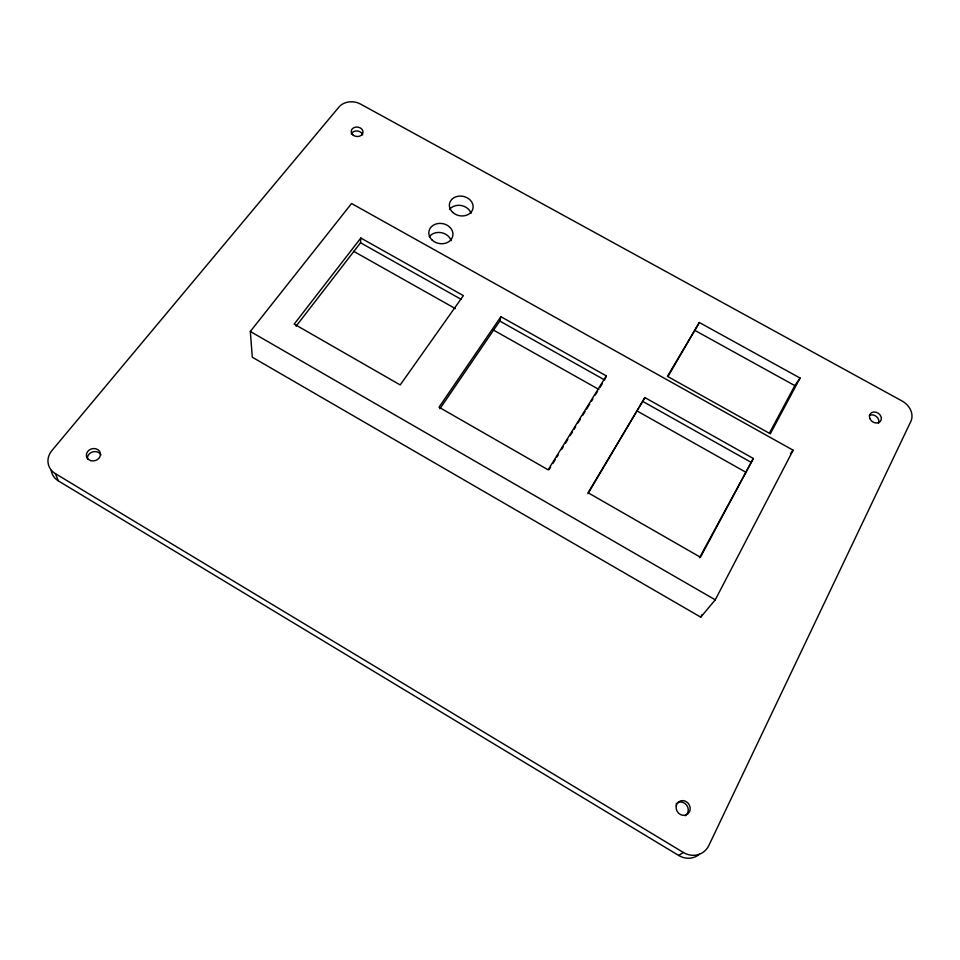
<?xml version="1.0" encoding="UTF-8"?>
<svg xmlns="http://www.w3.org/2000/svg" width="960" height="960" viewBox="0 0 960 960"><rect width="100%" height="100%" fill="white"/><g stroke="black" fill="none" stroke-linecap="round" stroke-linejoin="round"><path stroke-width="1.44" d="M296.1 326.172L360.528 242.772L360.828 238.032L463.38 295.62L400.212 384.936L294.204 324.096L360.828 238.032M499.8 321.048L500.892 316.692L606.324 375.9L604.62 379.968L499.8 321.048L439.932 408.732M587.928 493.74L644.892 397.572L753.336 458.472L700.44 557.244L588.084 492.756L644.892 397.572M668.052 376.392L699.336 322.5L800.076 378.06L770.316 433.8L667.428 376.344L699.336 322.5M715.26 599.832L793.14 450.216L351.564 203.52L250.32 331.476L252.3 357.216L700.74 617.148L715.26 599.832L250.32 331.476M700.74 617.148L702.12 614.496M769.488 433.02L794.82 385.62L800.076 378.06M699.468 557.808L753.336 458.472M606.324 375.9L548.136 469.824L439.02 407.208L500.892 316.692M549.048 469.704L550.62 467.172M552.96 463.38L555.312 459.588M556.872 457.068L558.444 454.536M561.576 449.484L563.136 446.952M565.488 443.16L567.828 439.368M570.18 435.576L572.532 431.784M574.092 429.264L575.664 426.732M578.004 422.94L580.356 419.148M582.708 415.356L585.048 411.564M586.62 409.032L589.752 403.98M591.312 401.448L592.872 398.928M595.224 395.136L597.576 391.344M599.916 387.552L602.268 383.76M790.416 453.768L793.14 450.216M678.648 855.444L683.412 852.492A20.436 18.516 61.6 0 0 708.864 845.448L910.872 421.332A16.824 13.62 34.5 0 0 902.076 401.004L360.6 104.1A15.708 12.444 6.8 0 0 339.036 106.956L51.924 450.552A19.14 16.428 -15.2 0 0 55.368 473.628L58.404 480.936L678.648 855.444A20.184 18.312 62.1 0 0 699.384 854.256M695.196 330.576L794.82 385.62M360.528 242.772L461.196 299.352M642.96 401.52L750.756 462.108M353.544 251.256L455.352 308.604M493.212 329.928L598.932 389.484M636.792 410.808L746.436 472.572M55.368 473.628L683.412 852.492M58.404 480.936A18.912 16.272 -15.5 0 1 51.216 470.484M449.508 209.496A11.856 9.78 11.5 0 1 461.28 205.512A11.856 9.78 11.5 0 1 471.036 213.36M429.252 236.772A12.012 10.032 10.5 0 1 441.228 232.656A12.012 10.032 10.5 0 1 451.08 240.672M675.984 804.072A7.524 6.852 59.5 0 1 686.544 804.984A7.524 6.852 59.5 0 1 685.164 815.784M87.492 459.012A7.08 6.12 -14.1 0 1 92.568 451.92A7.08 6.12 -14.1 0 1 100.908 454.92M351.288 134.04A5.904 4.716 6.9 0 1 357.144 130.992A5.904 4.716 6.9 0 1 362.652 134.904M869.34 415.44A6.288 5.136 34.3 0 1 876.576 416.7A6.288 5.136 34.3 0 1 878.46 423.408M676.212 805.944A7.56 6.876 59.3 0 0 685.428 815.124A7.56 6.876 59.3 0 0 687.792 802.824A7.56 6.876 59.3 0 0 676.212 805.944M90.792 460.632A7.104 6.132 -14 0 0 100.404 453.432A7.104 6.132 -14 0 0 89.064 450.132A7.104 6.132 -14 0 0 90.792 460.632M352.764 134.808A5.928 4.728 6.9 0 0 362.76 133.428A5.928 4.728 6.9 0 0 355.8 127.092A5.928 4.728 6.9 0 0 352.764 134.808M869.892 418.632A6.324 5.16 34.2 0 0 880.152 421.632A6.324 5.16 34.2 0 0 876.18 412.224A6.324 5.16 34.2 0 0 869.892 418.632M452.796 212.448A11.976 9.852 11.5 0 0 472.728 209.34A11.976 9.852 11.5 0 0 458.196 196.236A11.976 9.852 11.5 0 0 452.796 212.448M432.264 240.192A12.144 10.104 10.6 0 0 452.532 236.94A12.144 10.104 10.6 0 0 437.88 223.56A12.144 10.104 10.6 0 0 432.264 240.192"/></g></svg>
